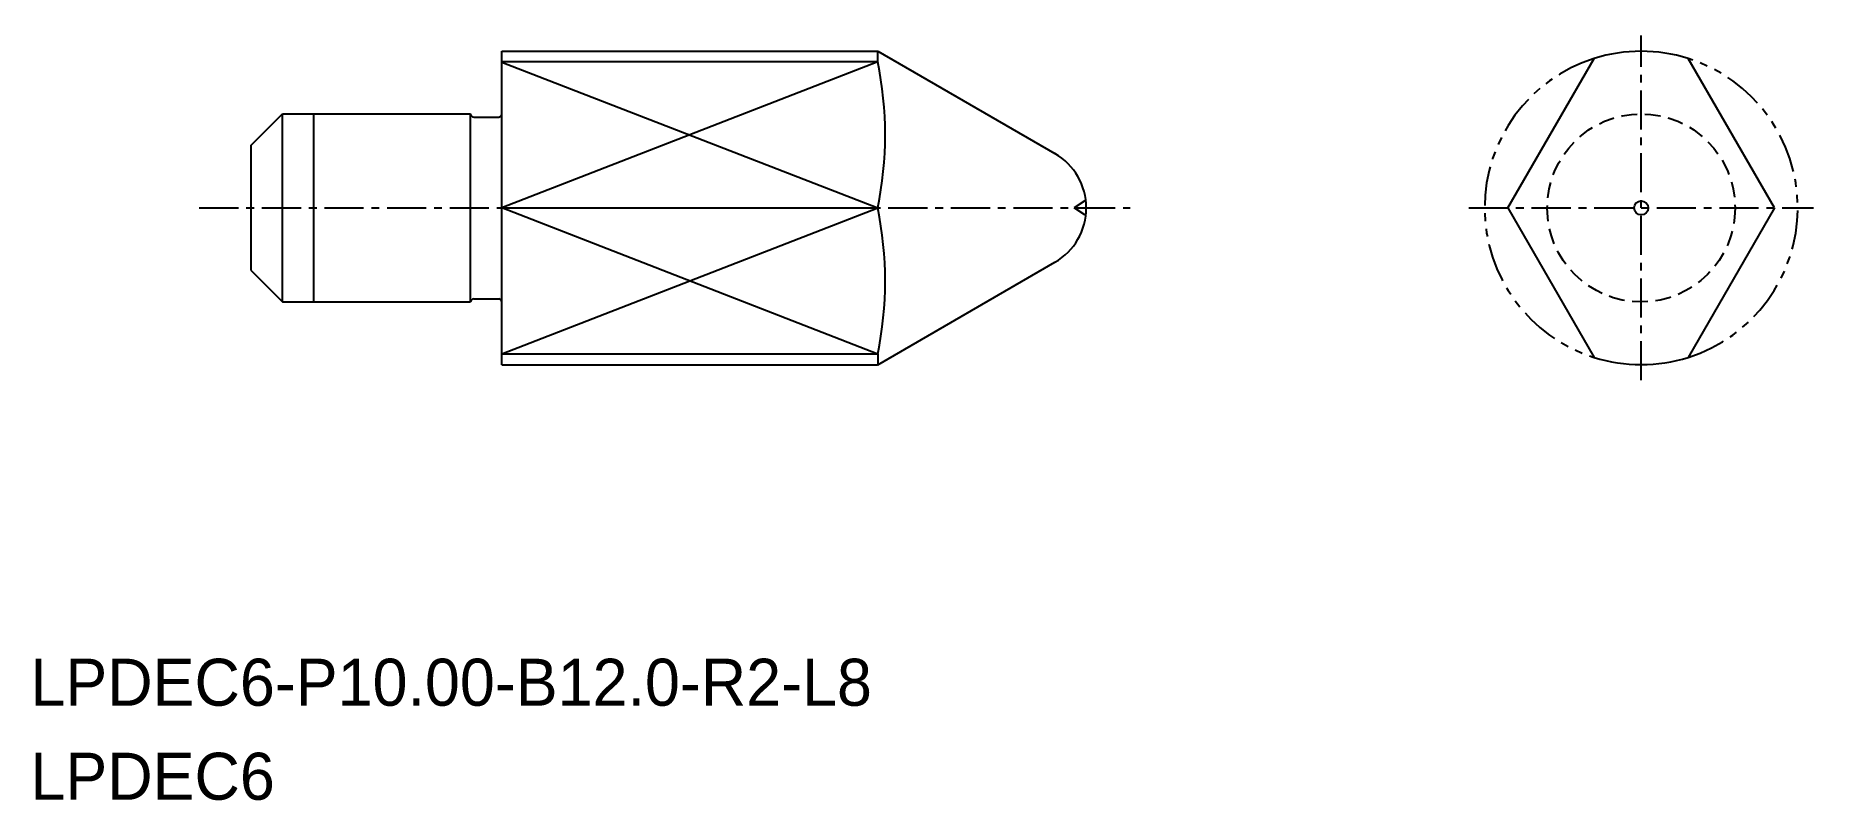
# Model space of a CAD drawing. Extents: x -1722.2 to -1665.5, y -603.1 to -578.7.
import ezdxf

# ---------------------------------------------------------------- set-up
doc = ezdxf.new("R2010")
doc.units = 0
for name, pattern in [('CENTER', [2, 1.25, -0.25, 0.25, -0.25]), ('DASHED', [0.75, 0.5, -0.25]), ('PHANTOM', [2.5, 1.25, -0.25, 0.25, -0.25, 0.25, -0.25])]:
    doc.linetypes.add(name, pattern=pattern)
doc.layers.get('0').update_dxf_attribs({"linetype": 'CONTINUOUS'})
doc.layers.add('CENTER', color=1, linetype='CENTER')

msp = doc.modelspace()

# ---------------------------------------------------------------- linework, layer by layer
for p, q in [((-1707.357, -589.179), (-1707.357, -579.178)), ((-1707.357, -579.178), (-1695.357, -579.178)), ((-1695.357, -579.511), (-1707.357, -579.511)), ((-1695.357, -579.511), (-1695.357, -579.178)), ((-1695.357, -579.178), (-1689.696, -582.446)), ((-1715.357, -582.178), (-1714.357, -581.178)), ((-1714.357, -581.178), (-1708.357, -581.178)), ((-1714.357, -587.178), (-1714.357, -581.178)), ((-1713.357, -587.178), (-1713.357, -581.178)), ((-1708.357, -587.178), (-1708.357, -581.178)), ((-1708.357, -587.178), (-1708.357, -581.178)), ((-1708.257, -581.278), (-1707.457, -581.278)), ((-1707.357, -581.178), (-1707.357, -581.178)), ((-1715.357, -586.178), (-1715.357, -582.178)), ((-1715.357, -586.178), (-1714.357, -587.178)), ((-1695.357, -589.179), (-1689.696, -585.911)), ((-1714.357, -587.178), (-1708.357, -587.178)), ((-1708.257, -587.078), (-1707.457, -587.078)), ((-1707.357, -587.178), (-1707.357, -587.178)), ((-1695.357, -588.846), (-1707.357, -588.846)), ((-1707.357, -589.179), (-1695.36, -589.179)), ((-1695.357, -588.846), (-1695.357, -589.179))]:
    msp.add_line(p, q)
at = {"color": 3, "linetype": 'CONTINUOUS'}
for p, q in [((-1695.357, -579.511), (-1707.357, -584.178)), ((-1707.357, -579.522), (-1695.357, -584.178)), ((-1707.357, -588.835), (-1695.357, -584.178)), ((-1695.357, -588.846), (-1707.357, -584.179))]:
    msp.add_line(p, q, dxfattribs=at)
at = {"color": 7, "linetype": 'CONTINUOUS'}
for p, q in [((-1675.23, -584.178), (-1672.477, -579.409)), ((-1666.723, -584.178), (-1669.477, -579.409)), ((-1707.357, -584.178), (-1695.357, -584.178)), ((-1675.23, -584.178), (-1672.477, -588.948)), ((-1666.723, -584.178), (-1669.477, -588.948))]:
    msp.add_line(p, q, dxfattribs=at)
at = {"color": 3}
for p in [(-1688.738, -583.954), (-1688.738, -584.403)]:
    msp.add_line(p, (-1689.085, -584.178), dxfattribs=at)
at = {"color": 3, "linetype": 'DASHED'}
msp.add_circle((-1670.977, -584.178), 3, dxfattribs=at)
msp.add_circle((-1670.977, -584.178), 0.225)
at = {"color": 7, "linetype": 'CONTINUOUS'}
for centre, start, end in [((-1706.58, -581.845), 348.2529, 11.7471), ((-1706.58, -586.512), 348.253, 11.7472)]:
    msp.add_arc(centre, 11.463, start, end, dxfattribs=at)
at = {"color": 3, "linetype": 'PHANTOM'}
for start, end in [(107.4576, 252.5424), (287.4576, 72.5424)]:
    msp.add_arc((-1670.977, -584.178), 5, start, end, dxfattribs=at)
for centre, radius, start, end in [((-1670.977, -584.178), 5, 72.5424, 107.4576), ((-1708.257, -581.178), 0.1, 180, 270), ((-1707.457, -581.178), 0.1, 270, 0), ((-1690.696, -584.178), 2, 300, 60.0001), ((-1708.257, -587.178), 0.1, 90, 180), ((-1707.457, -587.178), 0.1, 0, 90), ((-1670.977, -584.178), 5, 252.5424, 287.4576)]:
    msp.add_arc(centre, radius, start, end)
at = {"layer": 'CENTER', "color": 1, "linetype": 'CENTER'}
for p, q in [((-1670.977, -589.678), (-1670.977, -578.678)), ((-1717.02, -584.178), (-1687.293, -584.178)), ((-1676.477, -584.178), (-1665.477, -584.178))]:
    msp.add_line(p, q, dxfattribs=at)

# ---------------------------------------------------------------- texts
for s, p in [('LPDEC6-P10.00-B12.0-R2-L8', (-1722.411, -600.061)), ('LPDEC6', (-1722.411, -603.061))]:
    msp.add_text(s, height=1.5).set_placement(p)

doc.saveas('drawing.dxf')
